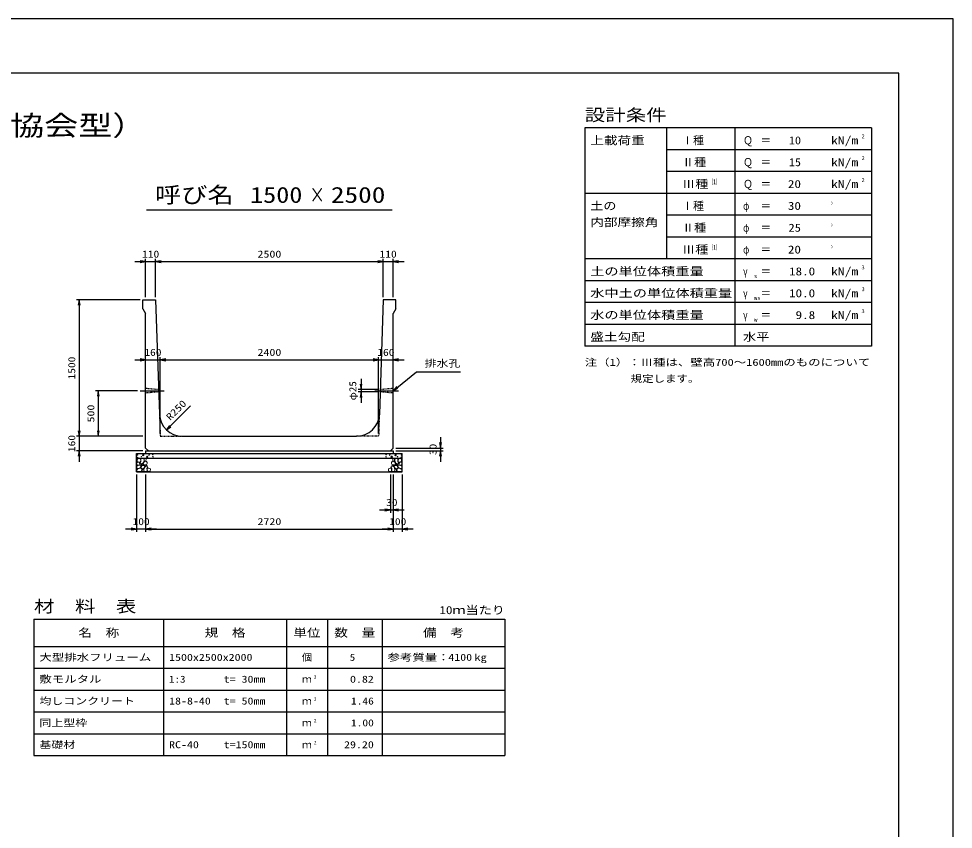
# Model space of a CAD drawing. Units: millimetres at full size. Extents: x 0 to 25230, y 0 to 17820.
# Drawn here: x 14960 to 25230, y 8910 to 17820 of the extents above; entities that cross this region are included whole.
import ezdxf
from ezdxf.enums import TextEntityAlignment as Align

# ---------------------------------------------------------------- set-up
doc = ezdxf.new("R2010")
doc.units = ezdxf.units.MM
doc.linetypes.add('CHAIN', pattern=[18.5, 12, -1.5, 3.5, -1.5])
doc.linetypes.add('DASHED_SPACED', pattern=[12, 6, -6])
for name, color, linetype, lineweight in [('0_2', 7, 'Continuous', 25), ('D-BMK', 2, 'CHAIN', 25), ('D-DCR-HCHn', 4, 'Continuous', 9), ('D-MTR-FRAM', 7, 'Continuous', 25), ('D-MTR-LINE', 7, 'Continuous', 25), ('D-STR-DIM', 7, 'Continuous', 25), ('D-STR-STRn', 1, 'Continuous', 25), ('D-TTL', 2, 'Continuous', 25), ('D-TTL-FRAM', 2, 'Continuous', 25), ('D-TTL-LINE', 7, 'Continuous', 25), ('D-TTL-TXT', 7, 'Continuous', 25)]:
    doc.layers.add(name, color=color, linetype=linetype, lineweight=lineweight)
for name, color, linetype in [('D-DOC', 7, 'Continuous'), ('D-MTR', 7, 'Continuous'), ('D-MTR-TXT', 7, 'Continuous')]:
    doc.layers.add(name, color=color, linetype=linetype)
doc.styles.add('ＭＳ ゴシック', font='')
doc.styles.get('ＭＳ ゴシック').set_extended_font_data('MS Gothic')

# ---------------------------------------------------------------- blocks, each defined once
blk = doc.blocks.new('open_arrow')
at = {"color": 0, "linetype": 'Continuous', "lineweight": -2}
blk.add_lwpolyline([(7.5, 1.25), (0, 0), (7.5, -1.25)], dxfattribs=at)

msp = doc.modelspace()

# ---------------------------------------------------------------- linework, layer by layer
at = {"layer": '0_2'}
for p, q in [((16265, 13730), (15805, 13730)), ((15835, 13730), (15835, 13230)), ((16325, 13230), (15805, 13230))]:
    msp.add_line(p, q, dxfattribs=at)
at = {"layer": 'D-BMK'}
for p, q in [((16295, 13730), (16558.333, 13730)), ((18871.667, 13730), (19135, 13730))]:
    msp.add_line(p, q, dxfattribs=at)
at = {"layer": 'D-DCR-HCHn'}
for points in [[(16260.46, 12940.356), (16255.26, 12924.753), (16262.194, 12914.352), (16279.53, 12912.618), (16291.366, 12917.699), (16286.464, 12929.954), (16289.932, 12936.889), (16282.997, 12943.823), (16272.596, 12947.29)], [(16293.399, 12983.696), (16277.796, 12987.163), (16263.928, 12980.228), (16262.194, 12964.626), (16265.661, 12952.491), (16282.997, 12947.29), (16295.132, 12947.29), (16300.333, 12955.958), (16300.333, 12975.028)], [(16307.267, 12985.429), (16302.067, 12969.827), (16303.8, 12952.491), (16291.665, 12933.421), (16307.267, 12924.753), (16324.603, 12933.421), (16335.005, 12947.29), (16338.472, 12969.827), (16335.005, 12981.962), (16324.603, 12987.163)], [(16336.739, 12943.823), (16328.071, 12923.02), (16335.005, 12914.352), (16355.808, 12914.352), (16364.476, 12917.819), (16373.144, 12929.954), (16373.144, 12940.356), (16364.476, 12954.224), (16354.074, 12955.958)], [(16340.206, 12981.962), (16340.206, 12961.159), (16348.874, 12955.958), (16357.542, 12961.159), (16359.275, 12973.294), (16357.542, 12983.696), (16345.407, 12987.163)], [(19093.261, 12943.823), (19101.929, 12923.02), (19094.995, 12914.352), (19074.192, 12914.352), (19065.524, 12917.819), (19056.856, 12929.954), (19056.856, 12940.356), (19065.524, 12954.224), (19075.926, 12955.958)], [(19089.794, 12981.962), (19089.794, 12961.159), (19081.126, 12955.958), (19072.458, 12961.159), (19070.725, 12973.294), (19072.458, 12983.696), (19084.593, 12987.163)], [(19122.733, 12985.429), (19127.933, 12969.827), (19126.2, 12952.491), (19138.335, 12933.421), (19122.733, 12924.753), (19105.397, 12933.421), (19094.995, 12947.29), (19091.528, 12969.827), (19094.995, 12981.962), (19105.397, 12987.163)], [(19136.601, 12983.696), (19152.204, 12987.163), (19166.072, 12980.228), (19167.806, 12964.626), (19164.339, 12952.491), (19147.003, 12947.29), (19134.868, 12947.29), (19129.667, 12955.958), (19129.667, 12975.028)], [(19169.54, 12940.356), (19174.74, 12924.753), (19167.806, 12914.352), (19150.47, 12912.618), (19138.634, 12917.699), (19143.536, 12929.954), (19140.068, 12936.889), (19147.003, 12943.823), (19157.404, 12947.29)], [(16293.366, 12882.757), (16306.208, 12902.019), (16304.603, 12906.834), (16286.946, 12911.65), (16270.894, 12910.045), (16259.658, 12900.414), (16258.052, 12889.177), (16259.658, 12877.941), (16272.499, 12874.731)], [(16299.787, 12842.627), (16311.023, 12847.443), (16314.234, 12863.494), (16307.813, 12874.731), (16296.577, 12877.941), (16282.13, 12876.336), (16266.078, 12869.915), (16258.052, 12860.284), (16258.052, 12849.048), (16262.868, 12842.627), (16282.13, 12844.232)], [(16310.735, 12924.753), (16302.067, 12917.819), (16305.534, 12912.618), (16317.669, 12912.618), (16322.87, 12914.352), (16326.337, 12921.286), (16321.136, 12926.487)], [(16338.311, 12882.757), (16346.337, 12902.019), (16339.916, 12910.045), (16320.654, 12910.045), (16312.628, 12906.834), (16304.603, 12895.598), (16304.603, 12885.967), (16312.628, 12873.125), (16322.259, 12871.52)], [(16335.101, 12847.443), (16335.101, 12866.705), (16327.075, 12871.52), (16319.049, 12866.705), (16317.444, 12855.469), (16319.049, 12845.837), (16330.285, 12842.627)], [(16365.599, 12844.232), (16370.415, 12858.679), (16368.81, 12874.731), (16380.046, 12892.388), (16365.599, 12900.414), (16349.548, 12892.388), (16339.916, 12879.546), (16336.706, 12858.679), (16339.916, 12847.443), (16349.548, 12842.627)], [(16362.389, 12900.414), (16370.415, 12906.834), (16367.204, 12911.65), (16355.968, 12911.65), (16351.153, 12910.045), (16347.942, 12903.624), (16352.758, 12898.808)], [(16378.441, 12845.837), (16392.887, 12842.627), (16405.729, 12849.048), (16407.334, 12863.494), (16404.124, 12874.731), (16388.072, 12879.546), (16376.836, 12879.546), (16372.02, 12871.52), (16372.02, 12853.863)], [(19051.559, 12845.837), (19037.113, 12842.627), (19024.271, 12849.048), (19022.666, 12863.494), (19025.876, 12874.731), (19041.928, 12879.546), (19053.164, 12879.546), (19057.98, 12871.52), (19057.98, 12853.863)], [(19064.401, 12844.232), (19059.585, 12858.679), (19061.19, 12874.731), (19049.954, 12892.388), (19064.401, 12900.414), (19080.452, 12892.388), (19090.084, 12879.546), (19093.294, 12858.679), (19090.084, 12847.443), (19080.452, 12842.627)], [(19067.611, 12900.414), (19059.585, 12906.834), (19062.796, 12911.65), (19074.032, 12911.65), (19078.847, 12910.045), (19082.058, 12903.624), (19077.242, 12898.808)], [(19091.689, 12882.757), (19083.663, 12902.019), (19090.084, 12910.045), (19109.346, 12910.045), (19117.372, 12906.834), (19125.397, 12895.598), (19125.397, 12885.967), (19117.372, 12873.125), (19107.741, 12871.52)], [(19094.899, 12847.443), (19094.899, 12866.705), (19102.925, 12871.52), (19110.951, 12866.705), (19112.556, 12855.469), (19110.951, 12845.837), (19099.715, 12842.627)], [(19119.265, 12924.753), (19127.933, 12917.819), (19124.466, 12912.618), (19112.331, 12912.618), (19107.13, 12914.352), (19103.663, 12921.286), (19108.864, 12926.487)], [(19130.213, 12842.627), (19118.977, 12847.443), (19115.766, 12863.494), (19122.187, 12874.731), (19133.423, 12877.941), (19147.87, 12876.336), (19163.922, 12869.915), (19171.948, 12860.284), (19171.948, 12849.048), (19167.132, 12842.627), (19147.87, 12844.232)], [(19136.634, 12882.757), (19123.792, 12902.019), (19125.397, 12906.834), (19143.054, 12911.65), (19159.106, 12910.045), (19170.342, 12900.414), (19171.948, 12889.177), (19170.342, 12877.941), (19157.501, 12874.731)]]:
    msp.add_lwpolyline(points, close=True, dxfattribs=at)
for centre, radius in [((16265.727, 13023.955), 3), ((16266.869, 12998.91), 3), ((16307.292, 13005.752), 3), ((16328.336, 13023.955), 7.5), ((16371.664, 13004.961), 7.5), ((16392.708, 13023.164), 3), ((16433.131, 13030.006), 3), ((16434.273, 13004.961), 3), ((18995.727, 13004.961), 3), ((18996.869, 13030.006), 3), ((19037.292, 13023.164), 3), ((19058.336, 13004.961), 7.5), ((19101.664, 13023.955), 7.5), ((19122.708, 13005.752), 3), ((19163.131, 12998.91), 3), ((19164.273, 13023.955), 3)]:
    msp.add_circle(centre, radius, dxfattribs=at)
at = {"layer": 'D-MTR-FRAM'}
for p, q in [((15127.5, 11220), (20302.5, 11220)), ((15127.5, 11220), (15127.5, 9720)), ((20302.5, 11220), (20302.5, 9720)), ((15127.5, 9720), (20302.5, 9720))]:
    msp.add_line(p, q, dxfattribs=at)
at = {"layer": 'D-MTR-LINE'}
for p, q in [((16552.5, 11220), (16552.5, 9720)), ((17902.5, 11220), (17902.5, 9720)), ((18352.5, 11220), (18352.5, 9720)), ((18952.5, 11220), (18952.5, 9720)), ((15127.5, 10920), (20302.5, 10920)), ((15127.5, 10680), (20302.5, 10680)), ((15127.5, 10440), (20302.5, 10440)), ((15127.5, 10200), (20302.5, 10200)), ((15127.5, 9960), (20302.5, 9960))]:
    msp.add_line(p, q, dxfattribs=at)
at = {"layer": 'D-STR-DIM'}
for p, q in [((16235, 15150), (16585, 15150)), ((16355, 14760), (16355, 15180)), ((16465, 14760), (16465, 15180)), ((16465, 14760), (16465, 15180)), ((16465, 15150), (18965, 15150)), ((18845, 15150), (19195, 15150)), ((18965, 14760), (18965, 15180)), ((18965, 14760), (18965, 15180)), ((19075, 14760), (19075, 15180)), ((16295, 14730), (15595, 14730)), ((15625, 14730), (15625, 13230)), ((16515, 13260), (16515, 14100)), ((16515, 13260), (16515, 14100)), ((18915, 13260), (18915, 14100)), ((18915, 13260), (18915, 14100)), ((16235, 14070), (16635, 14070)), ((16515, 14070), (18915, 14070)), ((18795, 14070), (19195, 14070)), ((18721.667, 13862.5), (18721.667, 13597.5)), ((18902.083, 13742.5), (18691.667, 13742.5)), ((18901.25, 13717.5), (18691.667, 13717.5)), ((16582.998, 13300.303), (16848.163, 13565.468)), ((15625, 13350), (15625, 12950)), ((16325, 13230), (15595, 13230)), ((16325, 13230), (15595, 13230)), ((19595, 13220), (19595, 12950)), ((16325, 13070), (15595, 13070)), ((19105, 13100), (19625, 13100)), ((19105, 13070), (19625, 13070)), ((16255, 12810), (16255, 12180)), ((16355, 12810), (16355, 12180)), ((16355, 12810), (16355, 12180)), ((19045, 12810), (19045, 12390)), ((19075, 12810), (19075, 12180)), ((19075, 12810), (19075, 12180)), ((19075, 12810), (19075, 12390)), ((19175, 12810), (19175, 12180)), ((18925, 12420), (19195, 12420)), ((16475, 12210), (16135, 12210)), ((16355, 12210), (19075, 12210)), ((19295, 12210), (18955, 12210))]:
    msp.add_line(p, q, dxfattribs=at)
msp.add_lwpolyline([(19075, 13730), (19330, 13940), (19390, 13940), (19814.416, 13940)], dxfattribs=at)
at = {"layer": 'D-STR-STRn'}
for p, q in [((16325, 14730), (16465, 14730)), ((16325, 14630), (16325, 14730)), ((16465, 14730), (16506.944, 13471.671)), ((18965, 14730), (18923.056, 13471.671)), ((19105, 14730), (18965, 14730)), ((19105, 14630), (19105, 14730)), ((16325, 14630), (16355, 14580)), ((19105, 14630), (19075, 14580)), ((16355, 13100), (16355, 14580)), ((19075, 13100), (19075, 14580)), ((16756.806, 13230), (18673.194, 13230)), ((16355, 13100), (16385, 13070)), ((16355, 13070), (19075, 13070)), ((16355, 13070), (16355, 13040)), ((19075, 13100), (19045, 13070)), ((19075, 13070), (19075, 13040)), ((16255, 12840), (16255, 13040)), ((16255, 13040), (19175, 13040)), ((16255, 12990), (19175, 12990)), ((19175, 12840), (19175, 13040)), ((16255, 12840), (19175, 12840))]:
    msp.add_line(p, q, dxfattribs=at)
at = {"layer": 'D-STR-STRn', "color": 2, "linetype": 'DASHED_SPACED'}
for p, q in [((16497.917, 13742.5), (16355, 13755)), ((16498.75, 13717.5), (16355, 13705)), ((19075, 13705), (18931.25, 13717.5)), ((19075, 13755), (18932.083, 13742.5)), ((16506.944, 13471.671), (16515, 13230)), ((18923.056, 13471.671), (18915, 13230)), ((16515, 13230), (16756.806, 13230)), ((18915, 13230), (18673.194, 13230))]:
    msp.add_line(p, q, dxfattribs=at)
at = {"layer": 'D-STR-STRn'}
for centre, start, end in [((16756.806, 13480), 181.90915, 270), ((18673.194, 13480), 270, 358.09085)]:
    msp.add_arc(centre, 250, start, end, dxfattribs=at)
at = {"layer": 'D-TTL'}
for points in [[(0, 0), (25230, 0), (25230, 17820), (0, 17820)], [(600, 600), (24630, 600), (24630, 17220), (600, 17220)]]:
    msp.add_lwpolyline(points, close=True, dxfattribs=at)
at = {"layer": 'D-TTL-FRAM'}
for p, q in [((24330, 16620), (21180, 16620)), ((21180, 16620), (21180, 14220)), ((24330, 16620), (24330, 14220)), ((24330, 14220), (21180, 14220))]:
    msp.add_line(p, q, dxfattribs=at)
at = {"layer": 'D-TTL-LINE'}
for p, q in [((22080, 16620), (22080, 15180)), ((22830, 16620), (22830, 14220)), ((24330, 16380), (22080, 16380)), ((24330, 16140), (22080, 16140)), ((24330, 15900), (21180, 15900)), ((24330, 15660), (22080, 15660)), ((24330, 15420), (22080, 15420)), ((24330, 15180), (21180, 15180)), ((24330, 14940), (21180, 14940)), ((24330, 14700), (21180, 14700)), ((24330, 14460), (21180, 14460))]:
    msp.add_line(p, q, dxfattribs=at)
at = {"layer": 'D-TTL-TXT'}
msp.add_line((16365, 15720), (19065, 15720), dxfattribs=at)

# ---------------------------------------------------------------- block references
at = {"layer": '0_2', "xscale": 8, "yscale": 8}
for p, rotation in [((15835, 13730), 270), ((15835, 13230), 90)]:
    msp.add_blockref('open_arrow', p, dxfattribs=dict(at, rotation=rotation))
at = {"layer": 'D-STR-DIM', "xscale": 8, "yscale": 8}
for p, rotation in [((16355, 15150), 180), ((18965, 15150), 180), ((18965, 15150), 180), ((15625, 14730), 270), ((16355, 14070), 180), ((18915, 14070), 180), ((18915, 14070), 180), ((18721.667, 13742.5), 90), ((19075, 13730), 39.5), ((18721.667, 13717.5), 270), ((15625, 13230), 90), ((15625, 13230), 90), ((16582.998, 13300.303), 45), ((19595, 13100), 90), ((15625, 13070), 270), ((19595, 13070), 270), ((19045, 12420), 180), ((16255, 12210), 180), ((19075, 12210), 180), ((19075, 12210), 180)]:
    msp.add_blockref('open_arrow', p, dxfattribs=dict(at, rotation=rotation))
for p in [(16465, 15150), (16465, 15150), (19075, 15150), (16515, 14070), (16515, 14070), (19075, 14070), (19075, 12420), (16355, 12210), (16355, 12210), (19175, 12210)]:
    msp.add_blockref('open_arrow', p, dxfattribs=at)

# ---------------------------------------------------------------- texts
at = {"layer": '0_2', "style": 'ＭＳ ゴシック', "width": 1.25}
msp.add_text('500', height=76.98, rotation=90, dxfattribs=at).set_placement((15752.5, 13480), align=Align.MIDDLE_CENTER)
at = {"layer": 'D-DOC', "style": 'ＭＳ ゴシック'}
for s, width, p in [('注（1）：Ⅲ種は、壁高700～1600mmのものについて', 1.3, (21180, 13981)), ('\u3000\u3000\u3000\u3000規定します。', 1.2, (21180, 13801))]:
    msp.add_text(s, height=76.98, dxfattribs=dict(at, width=width)).set_placement(p, align=Align.BOTTOM_LEFT)
at = {"layer": 'D-MTR', "style": 'ＭＳ ゴシック', "width": 1.25}
msp.add_text('材\u3000料\u3000表', height=132, dxfattribs=at).set_placement((15127.5, 11256), align=Align.BOTTOM_LEFT)
at = {"layer": 'D-MTR', "style": 'ＭＳ ゴシック', "width": 1.2}
msp.add_text('10ｍ当たり', height=87.98, dxfattribs=at).set_placement((20302.5, 11249), align=Align.BOTTOM_RIGHT)
at = {"layer": 'D-MTR-TXT', "style": 'ＭＳ ゴシック'}
for s, height, width, p in [('名\u3000称', 87.98, 1.25, (15840, 11070)), ('規\u3000格', 87.98, 1.25, (17227.5, 11070)), ('単位', 87.98, 1.25, (18127.5, 11070)), ('数\u3000量', 87.98, 1.25, (18652.5, 11070)), ('備\u3000考', 87.98, 1.25, (19627.5, 11070)), ('個', 76.98, 1.1, (18127.5, 10800))]:
    msp.add_text(s, height=height, dxfattribs=dict(at, width=width)).set_placement(p, align=Align.MIDDLE_CENTER)
for s, width, p in [('大型排水フリューム', 1.3, (15187.5, 10800)), ('1500x2500x2000', 1.25, (16612.5, 10800)), ('参考質量：    kg', 1.3, (19012.5, 10800)), ('敷モルタル', 1.3, (15187.5, 10560)), ('1:3', 1.15, (16612.5, 10560)), ('t= 30mm', 1.25, (17212.5, 10560)), ('均しコンクリート', 1.25, (15187.5, 10320)), ('18-8-40', 1.25, (16612.5, 10320)), ('t= 50mm', 1.25, (17212.5, 10320)), ('同上型枠', 1.25, (15187.5, 10080)), ('基礎材', 1.25, (15187.5, 9840)), ('RC-40', 1.25, (16612.5, 9840)), ('t=150mm', 1.25, (17212.5, 9840))]:
    msp.add_text(s, height=76.98, dxfattribs=dict(at, width=width)).set_placement(p, align=Align.MIDDLE_LEFT)
for s, width, p in [('5', 1.15, (18657.83, 10800)), ('4100', 1.25, (19942.5, 10800)), ('0.82', 1.25, (18862.5, 10560)), ('1.46', 1.2, (18862.5, 10320)), ('1.00', 1.2, (18862.5, 10080)), ('29.20', 1.25, (18862.5, 9840))]:
    msp.add_text(s, height=76.98, dxfattribs=dict(at, width=width)).set_placement(p, align=Align.MIDDLE_RIGHT)
for p in [(18127.5, 10560), (18127.5, 10320), (18127.5, 10080), (18127.5, 9840)]:
    msp.add_text('ｍ', height=76.98, dxfattribs=at).set_placement(p, align=Align.MIDDLE_CENTER)
at = {"layer": 'D-MTR-TXT', "style": 'ＭＳ ゴシック', "width": 1.15}
for s, p in [('3', (18202.5, 10553)), ('3', (18202.5, 10313)), ('2', (18202.5, 10073)), ('2', (18202.5, 9833))]:
    msp.add_text(s, height=38.49, dxfattribs=at).set_placement(p, align=Align.BOTTOM_LEFT)
at = {"layer": 'D-STR-DIM', "style": 'ＭＳ ゴシック'}
for s, width, p in [('110', 1.2, (16410, 15232.5)), ('2500', 1.25, (17715, 15232.5)), ('110', 1.2, (19020, 15232.5)), ('160', 1.2, (16435, 14152.5)), ('2400', 1.25, (17715, 14152.5)), ('160', 1.2, (18995, 14152.5)), ('30', 1.2, (19060, 12502.5)), ('100', 1.2, (16305, 12292.5)), ('2720', 1.25, (17715, 12292.5)), ('100', 1.2, (19125, 12292.5))]:
    msp.add_text(s, height=76.98, dxfattribs=dict(at, width=width)).set_placement(p, align=Align.MIDDLE_CENTER)
for s, width, p in [('1500', 1.2, (15542.5, 13980)), ('φ25', 1.15, (18630.639, 13730)), ('160', 1.2, (15542.5, 13150)), ('30', 1.2, (19512.5, 13085))]:
    msp.add_text(s, height=76.98, rotation=90, dxfattribs=dict(at, width=width)).set_placement(p, align=Align.MIDDLE_CENTER)
at = {"layer": 'D-STR-DIM', "style": 'ＭＳ ゴシック', "width": 1.25}
msp.add_text('排水孔', height=76.98, dxfattribs=at).set_placement((19420, 13970), align=Align.BOTTOM_LEFT)
msp.add_text('R250', height=76.98, rotation=45, dxfattribs=at).set_placement((16641.408, 13381.34), align=Align.BOTTOM_LEFT)
at = {"layer": 'D-TTL-TXT', "style": 'ＭＳ ゴシック'}
for s, height, width, p in [('設計条件', 132, 1.25, (21180, 16656)), ('上載荷重', 87.98, 1.25, (21240, 16412)), ('2', 43.99, 1.15, (24222, 16492)), ('Ｑ', 87.98, 0.9, (22920, 16412)), ('＝', 87.98, 0.95, (23112, 16412)), ('kN/m', 87.98, 1.25, (23886, 16412)), ('Ⅱ種', 87.98, 1.1, (22250, 16172)), ('Ｑ', 87.98, 0.9, (22920, 16172)), ('＝', 87.98, 0.95, (23112, 16172)), ('kN/m', 87.98, 1.25, (23886, 16172)), ('2', 43.99, 1.15, (24222, 16252)), ('Ⅲ種', 87.98, 1.2, (22250, 15932)), ('（1）', 54.99, 0.6, (22546.769, 15982.923)), ('Ｑ', 87.98, 0.9, (22920, 15932)), ('＝', 87.98, 0.95, (23112, 15932)), ('kN/m', 87.98, 1.25, (23886, 15932)), ('2', 43.99, 1.15, (24222, 16012)), ('土の', 87.98, 1.2, (21240, 15692)), ('φ', 87.98, 0.75, (22920, 15692)), ('＝', 87.98, 0.95, (23112, 15692)), ('°', 87.98, 0.3, (23886, 15692)), ('内部摩擦角', 87.98, 1.25, (21240, 15512)), ('Ⅱ種', 87.98, 1.1, (22250, 15452)), ('φ', 87.98, 0.75, (22920, 15452)), ('＝', 87.98, 0.95, (23112, 15452)), ('°', 87.98, 0.3, (23886, 15452)), ('Ⅲ種', 87.98, 1.2, (22250, 15212)), ('（1）', 54.99, 0.6, (22546.769, 15262.923)), ('φ', 87.98, 0.75, (22920, 15212)), ('°', 87.98, 0.3, (23886, 15212)), ('＝', 87.98, 0.95, (23112, 15212)), ('土の単位体積重量', 87.98, 1.3, (21240, 14972)), ('3', 43.99, 1.15, (24222, 15052)), ('γ', 87.98, 0.75, (22920, 14972)), ('s', 43.99, 1.15, (23040, 14956)), ('＝', 87.98, 0.95, (23112, 14972)), ('kN/m', 87.98, 1.25, (23886, 14972)), ('水中土の単位体積重量', 87.98, 1.3, (21240, 14732)), ('γ', 87.98, 0.75, (22920, 14732)), ('＝', 87.98, 0.95, (23112, 14732)), ('kN/m', 87.98, 1.25, (23886, 14732)), ('3', 43.99, 1.15, (24222, 14812)), ('ws', 43.99, 1.2, (23040, 14716)), ('水の単位体積重量', 87.98, 1.3, (21240, 14492)), ('γ', 87.98, 0.75, (22920, 14492)), ('kN/m', 87.98, 1.25, (23886, 14492)), ('3', 43.99, 1.15, (24222, 14572)), ('w', 43.99, 1.25, (23040, 14476)), ('＝', 87.98, 0.95, (23112, 14492)), ('盛土勾配', 87.98, 1.25, (21240, 14252)), ('水平', 87.98, 1.2, (22920, 14252))]:
    msp.add_text(s, height=height, dxfattribs=dict(at, width=width)).set_placement(p, align=Align.BOTTOM_LEFT)
for s, height, width, p in [('大型排水フリューム（農業土木事業協会型）', 219.9, 1.25, (12615, 16470)), ('呼び名', 176, 1.2, (16890, 15742.5)), ('1500', 176, 1.2, (17790, 15742.5)), ('×', 176, 0.7, (18240, 15742.5)), ('2500', 176, 1.25, (18690, 15742.5))]:
    msp.add_text(s, height=height, dxfattribs=dict(at, width=width)).set_placement(p, align=Align.BOTTOM_CENTER)
for p in [(22250, 16412), (22250, 15692)]:
    msp.add_text('Ⅰ種', height=87.98, dxfattribs=at).set_placement(p, align=Align.BOTTOM_LEFT)
for s, width, p in [('10', 1.1, (23556, 16412)), ('15', 1.1, (23556, 16172)), ('20', 1.2, (23556, 15932)), ('30', 1.2, (23556, 15692)), ('25', 1.15, (23556, 15452)), ('20', 1.2, (23556, 15212)), ('18.0', 1.2, (23712, 14972)), ('10.0', 1.2, (23712, 14732)), ('9.8', 1.2, (23712, 14492))]:
    msp.add_text(s, height=87.98, dxfattribs=dict(at, width=width)).set_placement(p, align=Align.BOTTOM_RIGHT)

doc.saveas('drawing.dxf')
